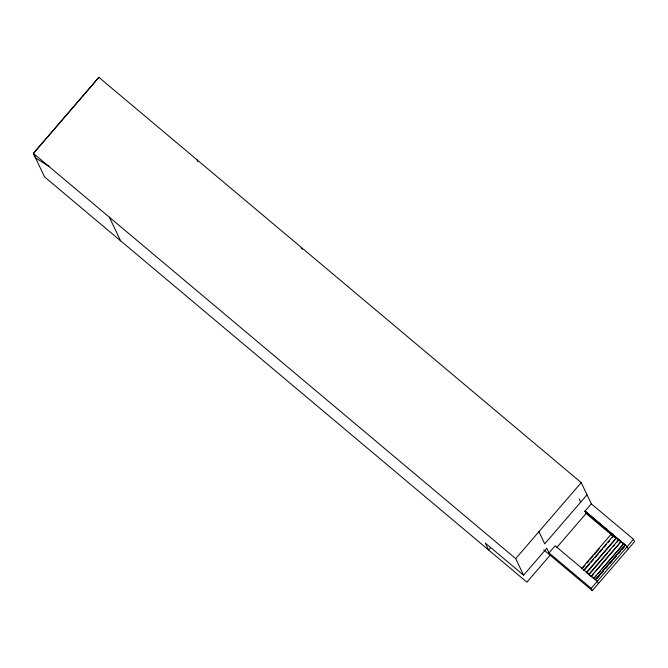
<?xml version="1.0" encoding="UTF-8"?>
<svg xmlns="http://www.w3.org/2000/svg" width="668" height="668" viewBox="0 0 668 668"><rect width="100%" height="100%" fill="white"/><g stroke="black" fill="none" stroke-linecap="round" stroke-linejoin="round"><path stroke-width="1" d="M48.923 166.432L35.487 157.848L33.4 153.389L98.872 77.346M490.604 547.685L488.617 549.998L485.31 543.042L523.595 575.206L546.825 548.253L550.123 555.208L526.893 582.162L44.572 176.928L33.4 153.389L98.914 77.379L581.235 482.613L591.322 503.847L633.506 539.293L634.6 541.598L592.316 590.654L543.744 549.847M523.595 575.206L515.721 558.623L581.235 482.613M587.013 494.788L544.729 543.852L538.951 531.678M591.322 503.847L584.993 511.187L586.087 513.483L612.94 536.045M556.92 547.326L586.087 513.483L585.085 511.103L623.695 543.944L601.993 569.128M581.294 568.835L611.145 534.208L615.854 538.166M582.913 567.808L584.951 565.454M586.98 563.091L589.017 560.728M590.378 559.158L593.092 556.01M594.445 554.432L599.196 548.921M583.498 570.389L613.341 535.761L616.339 538.274L587.139 572.15M584.391 570.113L589.71 563.951M591.038 562.406L593.693 559.325M595.021 557.788L598.344 553.931M599.672 552.394L602.327 549.313M603.655 547.768L606.31 544.687M608.298 542.374L609.634 540.838M612.264 537.782L613.575 536.254L613.341 535.761M586.337 572.576L616.18 537.949L618.735 540.095L616.698 542.458M618.977 539.343L588.742 574.413L590.612 575.991M589.568 573.937L607.88 552.686M609.241 551.117L610.594 549.539M613.308 546.391L614.669 544.821M625.29 545.163L620.981 541.656L591.13 576.292L593.167 578.004M591.238 576.517L593.952 573.369M595.313 571.791L620.981 541.656M624.263 544.42L625.382 545.364L623.578 543.769L593.752 578.371L594.879 579.315M594.528 577.787L596.566 575.424M597.918 573.854L600.632 570.706M595.347 579.59L625.198 544.963M597.075 578.496L599.739 575.399M601.075 573.854L603.738 570.756M605.742 568.435L607.738 566.122M609.742 563.8L612.406 560.702M613.742 559.158L616.405 556.06M618.409 553.747L620.405 551.426M622.409 549.104L624.405 546.783M592.316 590.654L591.222 588.358L633.506 539.293M595.438 579.782L623.937 546.733M621.09 541.89L618.735 540.095M623.929 544.278L625.348 545.472M617.098 538.917L618.626 540.195M586.972 573.119L588.249 574.188M591.222 588.358L549.029 552.912L555.15 545.814L597.334 581.26L598.428 583.565M33.4 153.389L515.721 558.623M623.578 543.769L584.993 511.187L627.185 546.633L628.279 548.929M611.145 534.208L611.404 534.759M579.173 498.921L580.692 502.119M301.276 247.402L302.17 249.281M196.835 159.652L197.728 161.531M109.377 217.225L120.549 240.756"/></g></svg>
